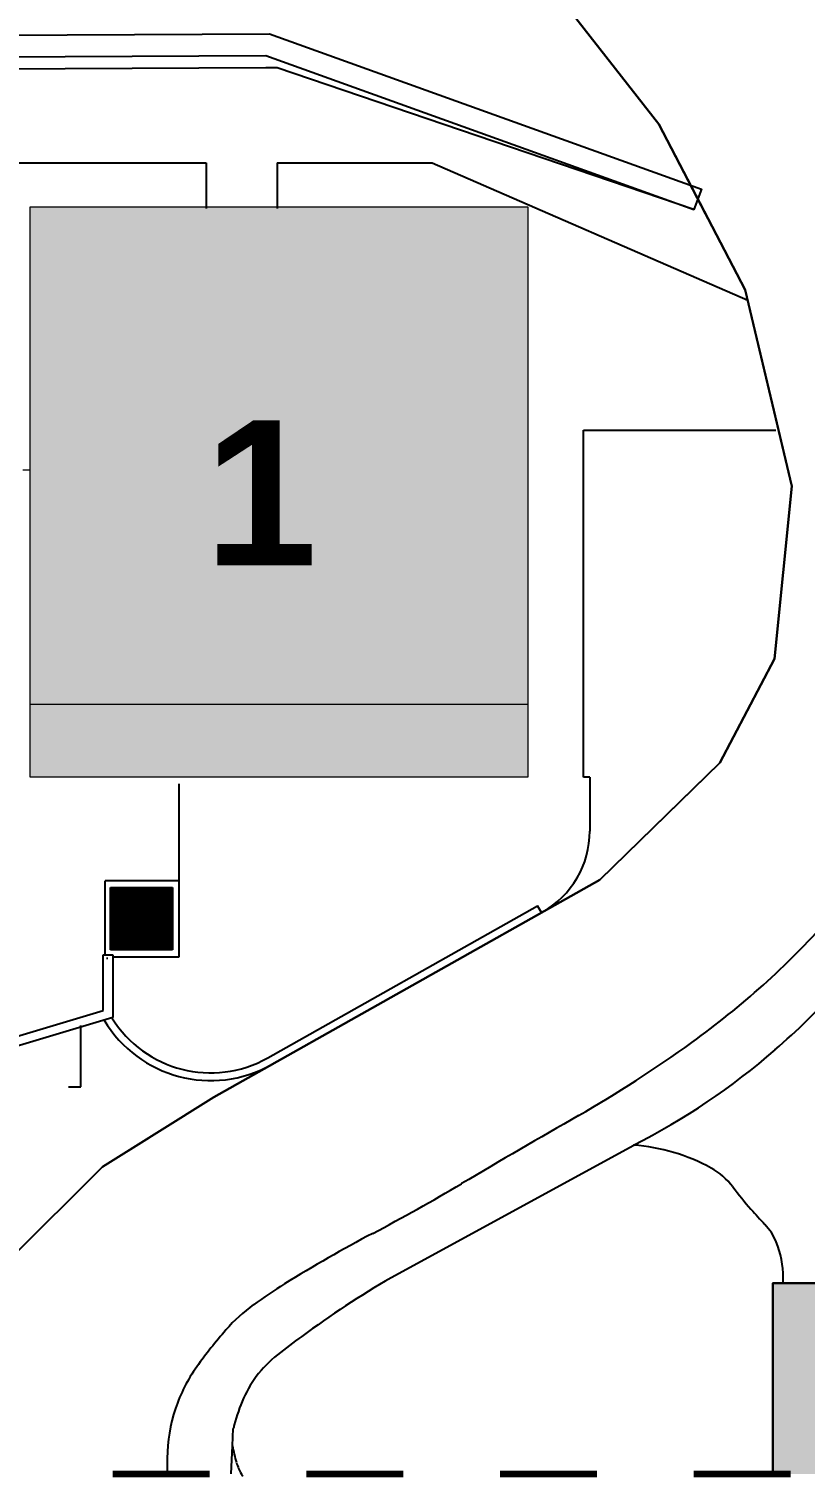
# Model space of a CAD drawing. Header units: metres. Extents: x 2.1 to 55.1, y 135.2 to 164.9.
# Drawn here: x 22.197 to 22.998, y 158.327 to 159.82 of the extents above; entities that cross this region are included whole.
import ezdxf

# ---------------------------------------------------------------- set-up
doc = ezdxf.new("R2010")
doc.units = ezdxf.units.M
for name, pattern in [('AUSGEZOGEN', [0]), ('KURZGESTRICHELT', [0.125, 0.075, -0.05]), ('LINIE_17', [0.025, 0, -0.025]), ('PUNKT', [6.35, 0, -6.35]), ('VERDECKT', [9.525, 6.35, -3.175])]:
    doc.linetypes.add(name, pattern=pattern)
doc.layers.add('XR$1$Plankopf', color=7, linetype='AUSGEZOGEN', lineweight=13)
doc.styles.add('ARIAL', font='ARIAL.TTF')

# ---------------------------------------------------------------- blocks, each defined once
blk = doc.blocks.new('COMPLEXOBJECT_18')
at = {"layer": 'XR$1$Plankopf', "color": 254, "linetype": 'AUSGEZOGEN', "lineweight": -3, "true_color": 0xe3e3e3, "transparency": 33554687}
for p, q in [((22.5708, 158.5304), (22.8213, 158.6673)), ((22.407, 158.3567), (22.4078, 158.3747))]:
    blk.add_line(p, q, dxfattribs=at)
blk.add_lwpolyline([(22.9754, 158.5246), (22.9649, 158.5246), (22.9652, 158.3276)], dxfattribs=at)
for centre, radius, start, end in [((22.8067, 158.4706), 0.1972, 61.3332, 85.7785), ((22.8673, 158.5818), 0.0706, 36.919, 61.2006), ((23.2116, 158.8381), 0.3586, 216.6115, 221.3594), ((23.3848, 158.9887), 0.5881, 221.2266, 223.3102), ((22.9141, 158.5448), 0.0589, 22.555, 43.4525), ((22.8827, 158.5316), 0.0929, 359.1546, 22.6585), ((23.1048, 157.6175), 1.0576, 120.33, 126.3151), ((22.907, 158.5306), 0.0687, 354.9555, 359.6523), ((23.0564, 157.6835), 0.9758, 126.3163, 128.1649), ((22.5282, 158.3561), 0.1206, 128.3442, 143.3222), ((22.5292, 158.3552), 0.1219, 143.27, 157.1172), ((22.5763, 158.3352), 0.173, 157.0858, 166.8143), ((22.5212, 158.3737), 0.1154, 188.4305, 197.349), ((22.4722, 158.3588), 0.0642, 197.7451, 209.1365), ((22.4722, 158.3588), 0.0642, 209.1365, 211.5433)]:
    blk.add_arc(centre, radius, start, end, dxfattribs=at)
blk = doc.blocks.new('COMPLEXOBJECT_19')
at = {"layer": 'XR$1$Plankopf', "color": 254, "linetype": 'AUSGEZOGEN', "lineweight": -3, "true_color": 0xe3e3e3, "transparency": 33554687}
blk.add_line((23.1209, 158.5246), (22.9754, 158.5246), dxfattribs=at)
for centre, radius, start, end in [((22.4881, 159.3173), 0.7307, 310.9754, 325.2495), ((23.2416, 158.8371), 0.1658, 157.4163, 170.6093), ((23.6546, 158.7681), 0.5846, 170.5412, 174.2746), ((23.3281, 158.8008), 0.2564, 174.2657, 181.8383), ((23.4732, 158.8055), 0.4016, 181.8389, 186.6762), ((22.4919, 159.3139), 0.7257, 296.9942, 310.9277), ((23.423, 158.7996), 0.3511, 186.6663, 192.4047), ((23.5106, 158.8191), 0.4408, 192.4404, 197.0035), ((23.7332, 158.8886), 0.674, 197.1189, 201.692), ((22.8067, 158.4706), 0.1972, 61.3332, 85.7785), ((22.8673, 158.5818), 0.0706, 36.919, 61.2006), ((21.0503, 157.8143), 2.216, 20.8703, 21.8606), ((23.2116, 158.8381), 0.3586, 216.6115, 221.3594), ((23.3848, 158.9887), 0.5881, 221.2266, 223.3102), ((22.9141, 158.5448), 0.0589, 22.555, 43.4525), ((22.8827, 158.5316), 0.0929, 359.1546, 22.6585), ((22.907, 158.5306), 0.0687, 354.9555, 359.6523)]:
    blk.add_arc(centre, radius, start, end, dxfattribs=at)
blk = doc.blocks.new('COMPLEXOBJECT_22')
at = {"layer": 'XR$1$Plankopf', "color": 7, "linetype": 'AUSGEZOGEN', "lineweight": -3, "transparency": 33554687}
blk.add_line((22.3396, 158.3439), (22.3394, 158.3276), dxfattribs=at)
for centre, radius, start, end in [((22.5058, 159.3018), 0.6581, 334.9696, 339.1877), ((22.6037, 159.2567), 0.5502, 327.2095, 334.9136), ((22.6429, 159.2334), 0.5046, 318.6242, 327.0238), ((22.4114, 159.4381), 0.8137, 311.9201, 318.5799), ((22.3554, 159.5016), 0.8983, 305.8436, 311.8758), ((22.0887, 159.8753), 1.3575, 299.8399, 305.7327), ((27.4947, 150.4432), 9.514, 119.81612, 120.65675), ((21.5455, 160.482), 2.1552, 297.8356, 300.6282), ((23.245, 157.2615), 1.4862, 117.8006, 121.8503), ((22.7523, 158.0545), 0.5526, 121.8466, 125.8511), ((22.5287, 158.3643), 0.1706, 125.9045, 138.8955), ((22.7669, 158.1554), 0.4873, 138.8031, 144.5048), ((22.5012, 158.3446), 0.1612, 144.4248, 161.7401), ((22.507, 158.3422), 0.1675, 161.5854, 179.4183)]:
    blk.add_arc(centre, radius, start, end, dxfattribs=at)
blk = doc.blocks.new('COMPLEXOBJECT_23')
at = {"layer": 'XR$1$Plankopf', "color": 7, "linetype": 'AUSGEZOGEN', "lineweight": -3, "transparency": 33554687}
for p, q in [((22.5708, 158.5304), (22.8213, 158.6673)), ((22.407, 158.3567), (22.4078, 158.3747))]:
    blk.add_line(p, q, dxfattribs=at)
for centre, radius, start, end in [((23.1048, 157.6175), 1.0576, 120.33, 126.3151), ((23.0564, 157.6835), 0.9758, 126.3163, 128.1649), ((22.5282, 158.3561), 0.1206, 128.3442, 143.3222), ((22.5292, 158.3552), 0.1219, 143.27, 157.1172), ((22.5763, 158.3352), 0.173, 157.0858, 166.8143)]:
    blk.add_arc(centre, radius, start, end, dxfattribs=at)
blk = doc.blocks.new('COMPLEXOBJECT_24')
at = {"layer": 'XR$1$Plankopf', "color": 7, "linetype": 'AUSGEZOGEN', "lineweight": -3, "transparency": 33554687}
for centre, radius, start, end in [((22.5212, 158.3737), 0.1154, 188.4305, 197.349), ((22.4722, 158.3588), 0.0642, 197.7451, 209.1365), ((22.4722, 158.3588), 0.0642, 209.1365, 211.5433)]:
    blk.add_arc(centre, radius, start, end, dxfattribs=at)
blk = doc.blocks.new('COMPLEXOBJECT_25')
at = {"layer": 'XR$1$Plankopf', "color": 7, "linetype": 'AUSGEZOGEN', "lineweight": -3, "transparency": 33554687}
blk.add_lwpolyline([(22.9662, 159.4266), (22.9848, 159.3482), (22.9669, 159.1697), (22.9104, 159.0622), (22.897, 159.0492), (22.7863, 158.9414)], dxfattribs=at)
blk.add_arc((22.3185, 158.7547), 0.0794, 271.989, 271.9926, dxfattribs=at)
blk = doc.blocks.new('COMPLEXOBJECT_27')
at = {"layer": 'XR$1$Plankopf', "color": 7, "linetype": 'AUSGEZOGEN', "lineweight": -3, "transparency": 33554687}
for centre, radius, start, end in [((22.8067, 158.4706), 0.1972, 61.3332, 85.7785), ((22.8673, 158.5818), 0.0706, 36.919, 61.2006), ((23.2116, 158.8381), 0.3586, 216.6115, 221.3594), ((23.3848, 158.9887), 0.5881, 221.2266, 223.3102), ((22.9141, 158.5448), 0.0589, 22.555, 43.4525), ((22.8827, 158.5316), 0.0929, 359.1546, 22.6585), ((22.907, 158.5306), 0.0687, 354.9555, 359.6523)]:
    blk.add_arc(centre, radius, start, end, dxfattribs=at)
blk = doc.blocks.new('COMPLEXOBJECT_28')
at = {"layer": 'XR$1$Plankopf', "color": 7, "linetype": 'AUSGEZOGEN', "lineweight": -3, "transparency": 33554687}
for centre, radius, start, end in [((22.4881, 159.3173), 0.7307, 310.9754, 325.2495), ((22.4919, 159.3139), 0.7257, 296.9942, 310.9277)]:
    blk.add_arc(centre, radius, start, end, dxfattribs=at)
blk = doc.blocks.new('COMPLEXOBJECT_29')
at = {"layer": 'XR$1$Plankopf', "color": 7, "linetype": 'AUSGEZOGEN', "lineweight": -3, "transparency": 33554687}
blk.add_arc((22.6049, 159.5904), 0.481, 24.1952, 35.4551, dxfattribs=at)

msp = doc.modelspace()

# ---------------------------------------------------------------- hatches: boundary and pattern name
at = {"layer": 'XR$1$Plankopf', "linetype": 'AUSGEZOGEN', "lineweight": -3, "true_color": 0xff7070, "transparency": 33554687}
msp.add_hatch(color=11, dxfattribs=at).paths.add_polyline_path([(22.1979, 159.6366), (22.1979, 159.0473), (22.712, 159.0473), (22.712, 159.6366)])
at = {"layer": 'XR$1$Plankopf', "linetype": 'PUNKT', "lineweight": -3, "true_color": 0x8f8f8f, "transparency": 33554687}
msp.add_hatch(color=252, dxfattribs=at).paths.add_polyline_path([(22.9754, 158.5246), (22.9649, 158.5246), (22.9652, 158.3276), (23.1209, 158.3276), (23.1209, 158.5246)])

# ---------------------------------------------------------------- linework, layer by layer
at = {"layer": 'XR$1$Plankopf', "color": 7, "linetype": 'AUSGEZOGEN', "lineweight": -3, "transparency": 33554687}
for p, q in [((21.9591, 159.682), (22.3796, 159.682)), ((22.3796, 159.682), (22.3796, 159.6348)), ((22.4532, 159.682), (22.4532, 159.6348)), ((22.4532, 159.682), (22.6132, 159.682)), ((22.6132, 159.682), (22.9391, 159.5403)), ((22.776, 159.0476), (22.776, 158.9918)), ((22.2808, 158.869), (22.2808, 158.9333)), ((22.2808, 158.9333), (22.3449, 158.9333)), ((22.3433, 158.9317), (22.2824, 158.9317)), ((22.2824, 158.9317), (22.2824, 158.8706)), ((22.3433, 158.8706), (22.3433, 158.9317)), ((22.3449, 158.9333), (22.3449, 158.869)), ((22.4433, 158.7574), (22.7221, 158.9145)), ((22.2734, 158.8064), (22.2734, 158.8639)), ((22.2734, 158.8639), (22.2833, 158.8639)), ((22.2769, 158.8604), (22.2782, 158.8604)), ((22.3449, 158.869), (22.2808, 158.869)), ((22.2824, 158.8706), (22.3433, 158.8706)), ((22.2833, 158.8639), (22.2833, 158.799)), ((22.0362, 158.7359), (22.2734, 158.8064)), ((22.2833, 158.799), (22.0376, 158.726)), ((22.9754, 158.5246), (23.1209, 158.5246)), ((22.4057, 158.3276), (22.407, 158.3567))]:
    msp.add_line(p, q, dxfattribs=at)
at = {"layer": 'XR$1$Plankopf', "color": 7, "linetype": 'AUSGEZOGEN', "lineweight": 18, "transparency": 33554687}
for p, q in [((22.1979, 159.0473), (22.1979, 159.6366)), ((22.1979, 159.6366), (22.712, 159.6366)), ((22.712, 159.6366), (22.712, 159.0473)), ((22.712, 159.0473), (22.1979, 159.0473))]:
    msp.add_line(p, q, dxfattribs=at)
at = {"layer": 'XR$1$Plankopf', "color": 7, "linetype": 'VERDECKT', "lineweight": -3, "transparency": 33554687}
for p, q in [((22.7696, 159.0476), (22.7696, 159.406)), ((22.7696, 159.406), (22.968, 159.406)), ((22.776, 159.0476), (22.7696, 159.0476)), ((22.2753, 158.8639), (22.2753, 158.9404)), ((22.352, 158.9404), (22.2753, 158.9404)), ((22.352, 158.862), (22.352, 158.9404)), ((22.2817, 158.9324), (22.2817, 158.87)), ((22.344, 158.9324), (22.2817, 158.9324)), ((22.344, 158.87), (22.344, 158.9324)), ((22.4472, 158.7505), (22.7261, 158.9075)), ((22.7261, 158.9075), (22.7221, 158.9145)), ((22.7272, 158.9081), (22.7261, 158.9075)), ((22.2817, 158.87), (22.344, 158.87)), ((22.2833, 158.862), (22.352, 158.862))]:
    msp.add_line(p, q, dxfattribs=at)
at = {"layer": 'XR$1$Plankopf', "color": 7, "linetype": 'KURZGESTRICHELT', "lineweight": 18, "transparency": 33554687}
msp.add_line((22.1905, 159.3649), (22.1979, 159.3649), dxfattribs=at)
at = {"layer": 'XR$1$Plankopf', "color": 7, "linetype": 'VERDECKT', "lineweight": 18, "transparency": 33554687}
msp.add_line((22.1979, 159.1227), (22.712, 159.1227), dxfattribs=at)
at = {"layer": 'XR$1$Plankopf', "color": 7, "linetype": 'KURZGESTRICHELT', "lineweight": -3, "transparency": 33554687}
msp.add_line((22.352, 158.9404), (22.352, 159.0473), dxfattribs=at)
at = {"layer": 'XR$1$Plankopf', "color": 253, "linetype": 'AUSGEZOGEN', "lineweight": -3, "true_color": 0xababab, "transparency": 33554687}
for p, q in [((22.3433, 158.9314), (22.2824, 158.9314)), ((22.3433, 158.9308), (22.2824, 158.9308)), ((22.3433, 158.9301), (22.2824, 158.9301)), ((22.3433, 158.9295), (22.2824, 158.9295)), ((22.3433, 158.9288), (22.2824, 158.9288)), ((22.3433, 158.9282), (22.2824, 158.9282)), ((22.3433, 158.9276), (22.2824, 158.9276)), ((22.3433, 158.9269), (22.2824, 158.9269)), ((22.3433, 158.9263), (22.2824, 158.9263)), ((22.3433, 158.9256), (22.2824, 158.9256)), ((22.3433, 158.925), (22.2824, 158.925)), ((22.3433, 158.9244), (22.2824, 158.9244)), ((22.3433, 158.9237), (22.2824, 158.9237)), ((22.3433, 158.9231), (22.2824, 158.9231)), ((22.3433, 158.9224), (22.2824, 158.9224)), ((22.3433, 158.9218), (22.2824, 158.9218)), ((22.3433, 158.9212), (22.2824, 158.9212)), ((22.3433, 158.9205), (22.2824, 158.9205)), ((22.3433, 158.9199), (22.2824, 158.9199)), ((22.3433, 158.9192), (22.2824, 158.9192)), ((22.2834, 158.8706), (22.2834, 158.9317)), ((22.2844, 158.8706), (22.2844, 158.9317)), ((22.2854, 158.8706), (22.2854, 158.9317)), ((22.2864, 158.8706), (22.2864, 158.9317)), ((22.2874, 158.8706), (22.2874, 158.9317)), ((22.2884, 158.8706), (22.2884, 158.9317)), ((22.2894, 158.8706), (22.2894, 158.9317)), ((22.2904, 158.8706), (22.2904, 158.9317)), ((22.2914, 158.8706), (22.2914, 158.9317)), ((22.2924, 158.8706), (22.2924, 158.9317)), ((22.2934, 158.8706), (22.2934, 158.9317)), ((22.2944, 158.8706), (22.2944, 158.9317)), ((22.2954, 158.8706), (22.2954, 158.9317)), ((22.2964, 158.8706), (22.2964, 158.9317)), ((22.2974, 158.8706), (22.2974, 158.9317)), ((22.2984, 158.8706), (22.2984, 158.9317)), ((22.2994, 158.8706), (22.2994, 158.9317)), ((22.3004, 158.8706), (22.3004, 158.9317)), ((22.3014, 158.8706), (22.3014, 158.9317)), ((22.3024, 158.8706), (22.3024, 158.9317)), ((22.3034, 158.8706), (22.3034, 158.9317)), ((22.3044, 158.8706), (22.3044, 158.9317)), ((22.3054, 158.8706), (22.3054, 158.9317)), ((22.3064, 158.8706), (22.3064, 158.9317)), ((22.3074, 158.8706), (22.3074, 158.9317)), ((22.3084, 158.8706), (22.3084, 158.9317)), ((22.3094, 158.8706), (22.3094, 158.9317)), ((22.3104, 158.8706), (22.3104, 158.9317)), ((22.3114, 158.8706), (22.3114, 158.9317)), ((22.3124, 158.8706), (22.3124, 158.9317)), ((22.3135, 158.8706), (22.3135, 158.9317)), ((22.3145, 158.8706), (22.3145, 158.9317)), ((22.3155, 158.8706), (22.3155, 158.9317)), ((22.3165, 158.8706), (22.3165, 158.9317)), ((22.3175, 158.8706), (22.3175, 158.9317)), ((22.3185, 158.8706), (22.3185, 158.9317)), ((22.3195, 158.8706), (22.3195, 158.9317)), ((22.3205, 158.8706), (22.3205, 158.9317)), ((22.3215, 158.8706), (22.3215, 158.9317)), ((22.3225, 158.8706), (22.3225, 158.9317)), ((22.3235, 158.8706), (22.3235, 158.9317)), ((22.3245, 158.8706), (22.3245, 158.9317)), ((22.3255, 158.8706), (22.3255, 158.9317)), ((22.3265, 158.8706), (22.3265, 158.9317)), ((22.3275, 158.8706), (22.3275, 158.9317)), ((22.3284, 158.8706), (22.3284, 158.9317)), ((22.3294, 158.8706), (22.3294, 158.9317)), ((22.3304, 158.8706), (22.3304, 158.9317)), ((22.3314, 158.8706), (22.3314, 158.9317)), ((22.3324, 158.8706), (22.3324, 158.9317)), ((22.3334, 158.8706), (22.3334, 158.9317)), ((22.3345, 158.8706), (22.3345, 158.9317)), ((22.3355, 158.8706), (22.3355, 158.9317)), ((22.3365, 158.8706), (22.3365, 158.9317)), ((22.3375, 158.8706), (22.3375, 158.9317)), ((22.3385, 158.8706), (22.3385, 158.9317)), ((22.3395, 158.8706), (22.3395, 158.9317)), ((22.3405, 158.8706), (22.3405, 158.9317)), ((22.3415, 158.8706), (22.3415, 158.9317)), ((22.3425, 158.8706), (22.3425, 158.9317)), ((22.3433, 158.9186), (22.2824, 158.9186)), ((22.3433, 158.918), (22.2824, 158.918)), ((22.3433, 158.9173), (22.2824, 158.9173)), ((22.3433, 158.9167), (22.2824, 158.9167)), ((22.3433, 158.916), (22.2824, 158.916)), ((22.3433, 158.9154), (22.2824, 158.9154)), ((22.3433, 158.9148), (22.2824, 158.9148)), ((22.3433, 158.9141), (22.2824, 158.9141)), ((22.3433, 158.9135), (22.2824, 158.9135)), ((22.3433, 158.9128), (22.2824, 158.9128)), ((22.3433, 158.9122), (22.2824, 158.9122)), ((22.3433, 158.9116), (22.2824, 158.9116)), ((22.3433, 158.9109), (22.2824, 158.9109)), ((22.3433, 158.9103), (22.2824, 158.9103)), ((22.3433, 158.9096), (22.2824, 158.9096)), ((22.3433, 158.909), (22.2824, 158.909)), ((22.3433, 158.9084), (22.2824, 158.9084)), ((22.3433, 158.9077), (22.2824, 158.9077)), ((22.3433, 158.9071), (22.2824, 158.9071)), ((22.3433, 158.9064), (22.2824, 158.9064)), ((22.3433, 158.9058), (22.2824, 158.9058)), ((22.3433, 158.9052), (22.2824, 158.9052)), ((22.3433, 158.9045), (22.2824, 158.9045)), ((22.3433, 158.9039), (22.2824, 158.9039)), ((22.3433, 158.9032), (22.2824, 158.9032)), ((22.3433, 158.9026), (22.2824, 158.9026)), ((22.3433, 158.902), (22.2824, 158.902)), ((22.3433, 158.9013), (22.2824, 158.9013)), ((22.3433, 158.9007), (22.2824, 158.9007)), ((22.3433, 158.9), (22.2824, 158.9)), ((22.3433, 158.8994), (22.2824, 158.8994)), ((22.3433, 158.8988), (22.2824, 158.8988)), ((22.3433, 158.8981), (22.2824, 158.8981)), ((22.3433, 158.8975), (22.2824, 158.8975)), ((22.3433, 158.8968), (22.2824, 158.8968)), ((22.3433, 158.8962), (22.2824, 158.8962)), ((22.3433, 158.8956), (22.2824, 158.8956)), ((22.3433, 158.8949), (22.2824, 158.8949)), ((22.3433, 158.8943), (22.2824, 158.8943)), ((22.3433, 158.8936), (22.2824, 158.8936)), ((22.3433, 158.893), (22.2824, 158.893)), ((22.3433, 158.8924), (22.2824, 158.8924)), ((22.3433, 158.8917), (22.2824, 158.8917)), ((22.3433, 158.8911), (22.2824, 158.8911)), ((22.3433, 158.8904), (22.2824, 158.8904)), ((22.3433, 158.8898), (22.2824, 158.8898)), ((22.3433, 158.8892), (22.2824, 158.8892)), ((22.3433, 158.8885), (22.2824, 158.8885)), ((22.3433, 158.8879), (22.2824, 158.8879)), ((22.3433, 158.8872), (22.2824, 158.8872)), ((22.3433, 158.8866), (22.2824, 158.8866)), ((22.3433, 158.886), (22.2824, 158.886)), ((22.3433, 158.8853), (22.2824, 158.8853)), ((22.3433, 158.8847), (22.2824, 158.8847)), ((22.3433, 158.884), (22.2824, 158.884)), ((22.3433, 158.8834), (22.2824, 158.8834)), ((22.3433, 158.8828), (22.2824, 158.8828)), ((22.3433, 158.8821), (22.2824, 158.8821)), ((22.3433, 158.8815), (22.2824, 158.8815)), ((22.3433, 158.8808), (22.2824, 158.8808)), ((22.3433, 158.8802), (22.2824, 158.8802)), ((22.3433, 158.8796), (22.2824, 158.8796)), ((22.3433, 158.8789), (22.2824, 158.8789)), ((22.3433, 158.8783), (22.2824, 158.8783)), ((22.3433, 158.8776), (22.2824, 158.8776)), ((22.3433, 158.877), (22.2824, 158.877)), ((22.3433, 158.8764), (22.2824, 158.8764)), ((22.3433, 158.8757), (22.2824, 158.8757)), ((22.3433, 158.8751), (22.2824, 158.8751)), ((22.3433, 158.8744), (22.2824, 158.8744)), ((22.3433, 158.8738), (22.2824, 158.8738)), ((22.3433, 158.8732), (22.2824, 158.8732)), ((22.3433, 158.8725), (22.2824, 158.8725)), ((22.3433, 158.8719), (22.2824, 158.8719)), ((22.3433, 158.8712), (22.2824, 158.8712))]:
    msp.add_line(p, q, dxfattribs=at)
at = {"layer": 'XR$1$Plankopf', "color": 253, "linetype": 'KURZGESTRICHELT', "lineweight": -3, "true_color": 0xababab, "transparency": 33554687}
for p, q in [((22.2504, 158.7276), (22.2504, 158.7908)), ((22.0374, 158.7276), (22.2504, 158.7276))]:
    msp.add_line(p, q, dxfattribs=at)
at = {"layer": 'XR$1$Plankopf', "color": 254, "linetype": 'AUSGEZOGEN', "lineweight": -3, "true_color": 0xe3e3e3, "transparency": 33554687}
msp.add_line((22.4057, 158.3276), (22.407, 158.3567), dxfattribs=at)
at = {"layer": 'XR$1$Plankopf', "color": 1, "linetype": 'LINIE_17', "lineweight": 100, "true_color": 0xf50000, "transparency": 33554687}
msp.add_line((20.2833, 158.3276), (23.1209, 158.3276), dxfattribs=at)
at = {"layer": 'XR$1$Plankopf', "color": 7, "linetype": 'AUSGEZOGEN', "lineweight": -3, "transparency": 33554687}
for points in [[(22.1436, 158.3276), (22.1447, 158.3795), (22.158, 158.4933), (22.1766, 158.549), (22.2725, 158.6449), (22.3876, 158.7169), (22.7863, 158.9414), (22.9104, 159.0622), (22.9669, 159.1697), (22.9848, 159.3482), (22.9366, 159.5508), (22.8474, 159.722), (22.7317, 159.8701), (22.6016, 159.9714), (22.4194, 160.0631), (22.4632, 160.2879), (22.6633, 160.2128), (22.7645, 160.1541), (22.8614, 160.0823), (22.9903, 160.3402)], [(22.8956, 159.6295), (22.8474, 159.722), (22.7317, 159.8701), (22.6109, 159.9642)], [(21.9572, 159.8131), (22.4452, 159.8155), (22.8912, 159.6549), (22.8836, 159.6338), (22.4531, 159.7803), (22.4414, 159.7803), (21.9572, 159.7779)], [(21.9572, 159.7907), (22.4414, 159.7931), (22.8836, 159.6338)], [(22.8956, 159.6295), (22.9366, 159.5508), (22.9662, 159.4266)], [(22.158, 158.4933), (22.1766, 158.549), (22.2725, 158.6449), (22.3212, 158.6753)], [(22.9754, 158.5246), (22.9649, 158.5246), (22.9652, 158.3276)]]:
    msp.add_lwpolyline(points, dxfattribs=at)
msp.add_lwpolyline([(22.158, 158.4933), (20.8416, 158.3962), (20.3027, 160.086), (21.5016, 160.1056), (21.6349, 160.1081), (22.1406, 160.1141), (22.2858, 160.1004), (22.4194, 160.0631), (22.6016, 159.9714), (22.7317, 159.8701), (22.8474, 159.722), (22.9366, 159.5508), (22.9848, 159.3482), (22.9669, 159.1697), (22.9104, 159.0622), (22.7863, 158.9414), (22.3876, 158.7169), (22.2725, 158.6449), (22.1766, 158.549), (22.158, 158.4933)], close=True, dxfattribs=at)
at = {"layer": 'XR$1$Plankopf', "color": 254, "linetype": 'AUSGEZOGEN', "lineweight": -3, "true_color": 0xe3e3e3, "transparency": 33554687}
for points in [[(22.3212, 158.6753), (22.2725, 158.6449), (22.1766, 158.549), (22.158, 158.4933), (20.8416, 158.3962), (20.6524, 158.3815), (20.2833, 158.3528)], [(22.9652, 158.3276), (22.9649, 158.5246), (22.9754, 158.5246), (23.1209, 158.5246)]]:
    msp.add_lwpolyline(points, dxfattribs=at)
at = {"layer": 'XR$1$Plankopf', "color": 7, "linetype": 'AUSGEZOGEN', "lineweight": -3, "transparency": 33554687}
for centre, radius, start, end in [((22.68, 158.9918), 0.096, 299.391, 0), ((22.3844, 158.862), 0.128, 210.8592, 299.391), ((22.3844, 158.862), 0.12, 211.8359, 299.391)]:
    msp.add_arc(centre, radius, start, end, dxfattribs=at)
at = {"layer": 'XR$1$Plankopf', "color": 254, "linetype": 'AUSGEZOGEN', "lineweight": -3, "true_color": 0xe3e3e3, "transparency": 33554687}
for centre, radius, start, end in [((22.5212, 158.3737), 0.1154, 188.4305, 197.349), ((22.4722, 158.3588), 0.0642, 197.7451, 209.1365)]:
    msp.add_arc(centre, radius, start, end, dxfattribs=at)

# ---------------------------------------------------------------- block references
at = {"layer": 'XR$1$Plankopf', "color": 7, "linetype": 'AUSGEZOGEN', "lineweight": -3, "transparency": 33554687}
for name in ['COMPLEXOBJECT_29', 'COMPLEXOBJECT_25', 'COMPLEXOBJECT_22', 'COMPLEXOBJECT_28', 'COMPLEXOBJECT_23', 'COMPLEXOBJECT_27', 'COMPLEXOBJECT_24']:
    msp.add_blockref(name, (0, 0), dxfattribs=at)
at = {"layer": 'XR$1$Plankopf', "color": 254, "linetype": 'AUSGEZOGEN', "lineweight": -3, "true_color": 0xe3e3e3, "transparency": 33554687}
for name in ['COMPLEXOBJECT_19', 'COMPLEXOBJECT_18']:
    msp.add_blockref(name, (0, 0), dxfattribs=at)

# ---------------------------------------------------------------- texts
at = {"layer": 'XR$1$Plankopf', "color": 7, "linetype": 'AUSGEZOGEN', "lineweight": 18, "transparency": 33554687, "insert": (22.4946, 159.2662), "char_height": 0.15, "width": 0.185184, "attachment_point": 9, "style": 'ARIAL'}
msp.add_mtext('\\A1;{\\fArial|i0|b1;\\H0.150000;\\W1.000000;\\C7;1}\\P', dxfattribs=at)

doc.saveas('drawing.dxf')
